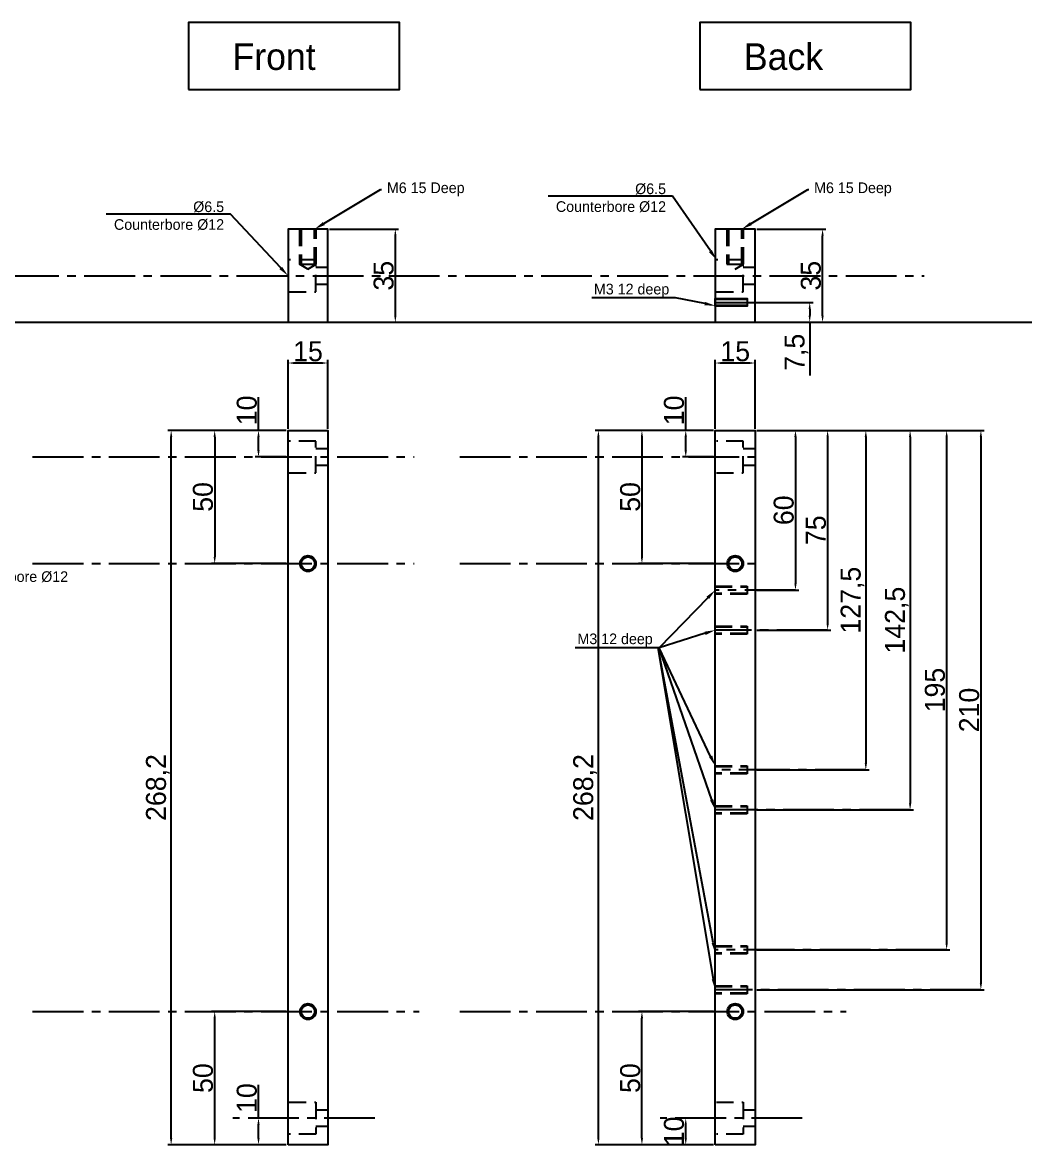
# Model space of a CAD drawing. Header units: millimetres. Extents: x -2438 to 7650, y -2358 to 2460.
# Drawn here: x -635.3 to -259.3, y -51.3 to 370.7 of the extents above; entities that cross this region are included whole.
import ezdxf
from ezdxf import colors
from ezdxf.entities.mleader import LeaderData, LeaderLine
from ezdxf.math import Vec2, Vec3

# ---------------------------------------------------------------- set-up
doc = ezdxf.new("R2010")
doc.units = ezdxf.units.MM
doc.linetypes.add('CENTER2', pattern=[28.575, 19.05, -3.175, 3.175, -3.175])
doc.linetypes.add('DASHED2', pattern=[9.525, 6.35, -3.175])
for name, color, linetype in [('Centre', 7, 'CENTER2'), ('Dimension', 1, 'Continuous'), ('Hidden small', 140, 'DASHED2')]:
    doc.layers.add(name, color=color, linetype=linetype)
doc.dimstyles.new('ISO-25', dxfattribs={"dimtxt": 7.5, "dimasz": 2.5, "dimexe": 1.25, "dimexo": 0.625, "dimtad": 1, "dimtxsty": 'Standard', "dimcen": 2.5, "dimadec": 0, "dimazin": 0, "dimtfac": 1, "dimtmove": 0, "dimatfit": 3, "dimfxl": 1, "dimarcsym": 0})

# ---------------------------------------------------------------- blocks, each defined once
blk = doc.blocks.new('*D215')
at = {"layer": 'Defpoints', "color": 0, "transparency": 16777216}
for p in [(-563.15, -0.59), (-535.64, -0.59), (-535.64, -50.59)]:
    blk.add_point(p, dxfattribs=at)
at = {"layer": 'Dimension', "color": 0, "lineweight": -2, "transparency": 16777216}
for p, q in [((-536.27, -0.59), (-564.4, -0.59)), ((-563.15, -48.09), (-563.15, -3.09)), ((-536.27, -50.59), (-564.4, -50.59))]:
    blk.add_line(p, q, dxfattribs=at)
at = {"layer": 'Dimension', "color": 0, "transparency": 16777216}
for points in [[(-563.57, -3.09), (-562.74, -3.09), (-563.15, -0.59)], [(-563.57, -48.09), (-562.74, -48.09), (-563.15, -50.59)]]:
    blk.add_solid(points, dxfattribs=at)
at = {"layer": 'Dimension', "color": 0, "transparency": 16777216, "insert": (-567.53, -25.59), "char_height": 7.5, "attachment_point": 5, "rotation": 90}
blk.add_mtext('50', dxfattribs=at)
blk = doc.blocks.new('*D216')
at = {"layer": 'Defpoints', "color": 0, "transparency": 16777216}
for p in [(-535.64, 217.61), (-563.15, 167.61), (-535.64, 167.61)]:
    blk.add_point(p, dxfattribs=at)
at = {"layer": 'Dimension', "color": 0, "lineweight": -2, "transparency": 16777216}
for p, q in [((-536.27, 217.61), (-564.4, 217.61)), ((-563.15, 215.11), (-563.15, 170.11)), ((-536.27, 167.61), (-564.4, 167.61))]:
    blk.add_line(p, q, dxfattribs=at)
at = {"layer": 'Dimension', "color": 0, "transparency": 16777216}
for points in [[(-563.57, 215.11), (-562.74, 215.11), (-563.15, 217.61)], [(-563.57, 170.11), (-562.74, 170.11), (-563.15, 167.61)]]:
    blk.add_solid(points, dxfattribs=at)
at = {"layer": 'Dimension', "color": 0, "transparency": 16777216, "insert": (-567.53, 192.61), "char_height": 7.5, "attachment_point": 5, "rotation": 90}
blk.add_mtext('50', dxfattribs=at)
blk = doc.blocks.new('*D217')
at = {"layer": 'Defpoints', "color": 0, "transparency": 16777216}
for p in [(-579.49, 217.61), (-535.64, 217.61), (-535.64, -50.59)]:
    blk.add_point(p, dxfattribs=at)
at = {"layer": 'Dimension', "color": 0, "lineweight": -2, "transparency": 16777216}
for p, q in [((-536.27, 217.61), (-580.74, 217.61)), ((-579.49, -48.09), (-579.49, 215.11)), ((-536.27, -50.59), (-580.74, -50.59))]:
    blk.add_line(p, q, dxfattribs=at)
at = {"layer": 'Dimension', "color": 0, "transparency": 16777216}
for points in [[(-579.91, 215.11), (-579.07, 215.11), (-579.49, 217.61)], [(-579.91, -48.09), (-579.07, -48.09), (-579.49, -50.59)]]:
    blk.add_solid(points, dxfattribs=at)
at = {"layer": 'Dimension', "color": 0, "transparency": 16777216, "insert": (-584.49, 83.51), "char_height": 7.5, "attachment_point": 5, "rotation": 90}
blk.add_mtext('268,2', dxfattribs=at)
blk = doc.blocks.new('*D218')
at = {"layer": 'Defpoints', "color": 0, "transparency": 16777216}
for p in [(-520.64, 293.17), (-495.37, 293.17), (-520.64, 258.17)]:
    blk.add_point(p, dxfattribs=at)
at = {"layer": 'Dimension', "color": 0, "lineweight": -2, "transparency": 16777216}
for p, q in [((-520.02, 293.17), (-494.12, 293.17)), ((-495.37, 260.67), (-495.37, 290.67)), ((-520.02, 258.17), (-494.12, 258.17))]:
    blk.add_line(p, q, dxfattribs=at)
at = {"layer": 'Dimension', "color": 0, "transparency": 16777216}
for points in [[(-495.78, 290.67), (-494.95, 290.67), (-495.37, 293.17)], [(-495.78, 260.67), (-494.95, 260.67), (-495.37, 258.17)]]:
    blk.add_solid(points, dxfattribs=at)
at = {"layer": 'Dimension', "color": 0, "transparency": 16777216, "insert": (-499.74, 275.67), "char_height": 7.5, "attachment_point": 5, "rotation": 90}
blk.add_mtext('35', dxfattribs=at)
blk = doc.blocks.new('*D219')
at = {"layer": 'Defpoints', "color": 0, "transparency": 16777216}
for p in [(-535.64, 242.89), (-535.64, 217.61), (-520.64, 217.61)]:
    blk.add_point(p, dxfattribs=at)
at = {"layer": 'Dimension', "color": 0, "lineweight": -2, "transparency": 16777216}
for p, q in [((-535.64, 218.23), (-535.64, 244.14)), ((-523.14, 242.89), (-533.14, 242.89)), ((-520.64, 218.23), (-520.64, 244.14))]:
    blk.add_line(p, q, dxfattribs=at)
at = {"layer": 'Dimension', "color": 0, "transparency": 16777216}
for points in [[(-533.14, 243.3), (-533.14, 242.47), (-535.64, 242.89)], [(-523.14, 243.3), (-523.14, 242.47), (-520.64, 242.89)]]:
    blk.add_solid(points, dxfattribs=at)
at = {"layer": 'Dimension', "color": 0, "transparency": 16777216, "insert": (-528.14, 247.26), "char_height": 7.5, "attachment_point": 5}
blk.add_mtext('15', dxfattribs=at)
blk = doc.blocks.new('*D223')
at = {"layer": 'Defpoints', "color": 0, "transparency": 16777216}
for p in [(-546.71, 217.61), (-535.64, 217.61), (-535.64, 207.61)]:
    blk.add_point(p, dxfattribs=at)
at = {"layer": 'Dimension', "color": 0, "lineweight": -2, "transparency": 16777216}
for p, q in [((-546.71, 217.61), (-546.71, 230.11)), ((-536.27, 217.61), (-547.96, 217.61)), ((-546.71, 210.11), (-546.71, 215.11)), ((-536.27, 207.61), (-547.96, 207.61))]:
    blk.add_line(p, q, dxfattribs=at)
at = {"layer": 'Dimension', "color": 0, "transparency": 16777216}
for points in [[(-547.13, 215.11), (-546.29, 215.11), (-546.71, 217.61)], [(-547.13, 210.11), (-546.29, 210.11), (-546.71, 207.61)]]:
    blk.add_solid(points, dxfattribs=at)
at = {"layer": 'Dimension', "color": 0, "transparency": 16777216, "insert": (-551.08, 225.11), "char_height": 7.5, "attachment_point": 5, "rotation": 90}
blk.add_mtext('10', dxfattribs=at)
blk = doc.blocks.new('*D224')
at = {"layer": 'Defpoints', "color": 0, "transparency": 16777216}
for p in [(-546.71, -40.59), (-535.64, -40.59), (-535.64, -50.59)]:
    blk.add_point(p, dxfattribs=at)
at = {"layer": 'Dimension', "color": 0, "lineweight": -2, "transparency": 16777216}
for p, q in [((-546.71, -40.59), (-546.71, -28.09)), ((-536.27, -40.59), (-547.96, -40.59)), ((-546.71, -48.09), (-546.71, -43.09)), ((-536.27, -50.59), (-547.96, -50.59))]:
    blk.add_line(p, q, dxfattribs=at)
at = {"layer": 'Dimension', "color": 0, "transparency": 16777216}
for points in [[(-547.13, -43.09), (-546.29, -43.09), (-546.71, -40.59)], [(-547.13, -48.09), (-546.29, -48.09), (-546.71, -50.59)]]:
    blk.add_solid(points, dxfattribs=at)
at = {"layer": 'Dimension', "color": 0, "transparency": 16777216, "insert": (-551.08, -33.09), "char_height": 7.5, "attachment_point": 5, "rotation": 90}
blk.add_mtext('10', dxfattribs=at)
blk = doc.blocks.new('*D364')
at = {"layer": 'Defpoints', "color": 0, "transparency": 16777216}
for p in [(-402.85, -0.59), (-375.34, -0.59), (-375.34, -50.59)]:
    blk.add_point(p, dxfattribs=at)
at = {"layer": 'Dimension', "color": 0, "lineweight": -2, "transparency": 16777216}
for p, q in [((-375.96, -0.59), (-404.1, -0.59)), ((-402.85, -48.09), (-402.85, -3.09)), ((-375.96, -50.59), (-404.1, -50.59))]:
    blk.add_line(p, q, dxfattribs=at)
at = {"layer": 'Dimension', "color": 0, "transparency": 16777216}
for points in [[(-403.26, -3.09), (-402.43, -3.09), (-402.85, -0.59)], [(-403.26, -48.09), (-402.43, -48.09), (-402.85, -50.59)]]:
    blk.add_solid(points, dxfattribs=at)
at = {"layer": 'Dimension', "color": 0, "transparency": 16777216, "insert": (-407.22, -25.59), "char_height": 7.5, "attachment_point": 5, "rotation": 90}
blk.add_mtext('50', dxfattribs=at)
blk = doc.blocks.new('*D365')
at = {"layer": 'Defpoints', "color": 0, "transparency": 16777216}
for p in [(-375.34, 217.61), (-402.85, 167.61), (-375.34, 167.61)]:
    blk.add_point(p, dxfattribs=at)
at = {"layer": 'Dimension', "color": 0, "lineweight": -2, "transparency": 16777216}
for p, q in [((-375.96, 217.61), (-404.1, 217.61)), ((-402.85, 215.11), (-402.85, 170.11)), ((-375.96, 167.61), (-404.1, 167.61))]:
    blk.add_line(p, q, dxfattribs=at)
at = {"layer": 'Dimension', "color": 0, "transparency": 16777216}
for points in [[(-403.26, 215.11), (-402.43, 215.11), (-402.85, 217.61)], [(-403.26, 170.11), (-402.43, 170.11), (-402.85, 167.61)]]:
    blk.add_solid(points, dxfattribs=at)
at = {"layer": 'Dimension', "color": 0, "transparency": 16777216, "insert": (-407.22, 192.61), "char_height": 7.5, "attachment_point": 5, "rotation": 90}
blk.add_mtext('50', dxfattribs=at)
blk = doc.blocks.new('*D366')
at = {"layer": 'Defpoints', "color": 0, "transparency": 16777216}
for p in [(-419.18, 217.61), (-375.34, 217.61), (-375.34, -50.59)]:
    blk.add_point(p, dxfattribs=at)
at = {"layer": 'Dimension', "color": 0, "lineweight": -2, "transparency": 16777216}
for p, q in [((-375.96, 217.61), (-420.43, 217.61)), ((-419.18, -48.09), (-419.18, 215.11)), ((-375.96, -50.59), (-420.43, -50.59))]:
    blk.add_line(p, q, dxfattribs=at)
at = {"layer": 'Dimension', "color": 0, "transparency": 16777216}
for points in [[(-419.6, 215.11), (-418.77, 215.11), (-419.18, 217.61)], [(-419.6, -48.09), (-418.77, -48.09), (-419.18, -50.59)]]:
    blk.add_solid(points, dxfattribs=at)
at = {"layer": 'Dimension', "color": 0, "transparency": 16777216, "insert": (-424.18, 83.51), "char_height": 7.5, "attachment_point": 5, "rotation": 90}
blk.add_mtext('268,2', dxfattribs=at)
blk = doc.blocks.new('*D367')
at = {"layer": 'Defpoints', "color": 0, "transparency": 16777216}
for p in [(-360.34, 293.17), (-335.06, 293.17), (-360.34, 258.17)]:
    blk.add_point(p, dxfattribs=at)
at = {"layer": 'Dimension', "color": 0, "lineweight": -2, "transparency": 16777216}
for p, q in [((-359.71, 293.17), (-333.81, 293.17)), ((-335.06, 260.67), (-335.06, 290.67)), ((-359.71, 258.17), (-333.81, 258.17))]:
    blk.add_line(p, q, dxfattribs=at)
at = {"layer": 'Dimension', "color": 0, "transparency": 16777216}
for points in [[(-335.48, 290.67), (-334.64, 290.67), (-335.06, 293.17)], [(-335.48, 260.67), (-334.64, 260.67), (-335.06, 258.17)]]:
    blk.add_solid(points, dxfattribs=at)
at = {"layer": 'Dimension', "color": 0, "transparency": 16777216, "insert": (-339.43, 275.67), "char_height": 7.5, "attachment_point": 5, "rotation": 90}
blk.add_mtext('35', dxfattribs=at)
blk = doc.blocks.new('*D369')
at = {"layer": 'Defpoints', "color": 0, "transparency": 16777216}
for p in [(-375.34, 242.89), (-375.34, 217.61), (-360.34, 217.61)]:
    blk.add_point(p, dxfattribs=at)
at = {"layer": 'Dimension', "color": 0, "lineweight": -2, "transparency": 16777216}
for p, q in [((-375.34, 218.23), (-375.34, 244.14)), ((-362.84, 242.89), (-372.84, 242.89)), ((-360.34, 218.23), (-360.34, 244.14))]:
    blk.add_line(p, q, dxfattribs=at)
at = {"layer": 'Dimension', "color": 0, "transparency": 16777216}
for points in [[(-372.84, 243.3), (-372.84, 242.47), (-375.34, 242.89)], [(-362.84, 243.3), (-362.84, 242.47), (-360.34, 242.89)]]:
    blk.add_solid(points, dxfattribs=at)
at = {"layer": 'Dimension', "color": 0, "transparency": 16777216, "insert": (-367.84, 247.26), "char_height": 7.5, "attachment_point": 5}
blk.add_mtext('15', dxfattribs=at)
blk = doc.blocks.new('*D368')
at = {"layer": 'Defpoints', "color": 0, "transparency": 16777216}
for p in [(-386.4, 217.61), (-375.34, 217.61), (-375.34, 207.61)]:
    blk.add_point(p, dxfattribs=at)
at = {"layer": 'Dimension', "color": 0, "lineweight": -2, "transparency": 16777216}
for p, q in [((-386.4, 217.61), (-386.4, 230.11)), ((-375.96, 217.61), (-387.65, 217.61)), ((-386.4, 210.11), (-386.4, 215.11)), ((-375.96, 207.61), (-387.65, 207.61))]:
    blk.add_line(p, q, dxfattribs=at)
at = {"layer": 'Dimension', "color": 0, "transparency": 16777216}
for points in [[(-386.82, 215.11), (-385.98, 215.11), (-386.4, 217.61)], [(-386.82, 210.11), (-385.98, 210.11), (-386.4, 207.61)]]:
    blk.add_solid(points, dxfattribs=at)
at = {"layer": 'Dimension', "color": 0, "transparency": 16777216, "insert": (-390.78, 225.11), "char_height": 7.5, "attachment_point": 5, "rotation": 90}
blk.add_mtext('10', dxfattribs=at)
blk = doc.blocks.new('*D370')
at = {"layer": 'Defpoints', "color": 0, "transparency": 16777216}
for p in [(-386.4, -40.59), (-375.34, -40.59), (-375.34, -50.59)]:
    blk.add_point(p, dxfattribs=at)
at = {"layer": 'Dimension', "color": 0, "lineweight": -2, "transparency": 16777216}
for p, q in [((-375.96, -40.59), (-387.65, -40.59)), ((-386.4, -48.09), (-386.4, -43.09)), ((-375.96, -50.59), (-387.65, -50.59))]:
    blk.add_line(p, q, dxfattribs=at)
at = {"layer": 'Dimension', "color": 0, "transparency": 16777216}
for points in [[(-386.82, -43.09), (-385.98, -43.09), (-386.4, -40.59)], [(-386.82, -48.09), (-385.98, -48.09), (-386.4, -50.59)]]:
    blk.add_solid(points, dxfattribs=at)
at = {"layer": 'Dimension', "color": 0, "transparency": 16777216, "insert": (-390.78, -45.59), "char_height": 7.5, "attachment_point": 5, "rotation": 90}
blk.add_mtext('10', dxfattribs=at)
blk = doc.blocks.new('*D371')
at = {"color": 0, "lineweight": -2, "transparency": 16777216}
for p, q in [((-359.71, 217.61), (-343.98, 217.61)), ((-345.23, 215.11), (-345.23, 160.11)), ((-359.71, 157.61), (-343.98, 157.61))]:
    blk.add_line(p, q, dxfattribs=at)
at = {"color": 0, "transparency": 16777216}
for points in [[(-345.65, 215.11), (-344.81, 215.11), (-345.23, 217.61)], [(-345.65, 160.11), (-344.81, 160.11), (-345.23, 157.61)]]:
    blk.add_solid(points, dxfattribs=at)
at = {"layer": 'Defpoints', "color": 0, "transparency": 16777216}
for p in [(-360.34, 217.61), (-360.34, 157.61), (-345.23, 157.61)]:
    blk.add_point(p, dxfattribs=at)
at = {"color": 0, "transparency": 16777216, "insert": (-349.61, 187.61), "char_height": 7.5, "attachment_point": 5, "rotation": 90}
blk.add_mtext('60', dxfattribs=at)
blk = doc.blocks.new('*D372')
at = {"color": 0, "lineweight": -2, "transparency": 16777216}
for p, q in [((-359.71, 217.61), (-331.92, 217.61)), ((-333.17, 215.11), (-333.17, 145.11)), ((-359.71, 142.61), (-331.92, 142.61))]:
    blk.add_line(p, q, dxfattribs=at)
at = {"color": 0, "transparency": 16777216}
for points in [[(-333.58, 215.11), (-332.75, 215.11), (-333.17, 217.61)], [(-333.58, 145.11), (-332.75, 145.11), (-333.17, 142.61)]]:
    blk.add_solid(points, dxfattribs=at)
at = {"layer": 'Defpoints', "color": 0, "transparency": 16777216}
for p in [(-360.34, 217.61), (-360.34, 142.61), (-333.17, 142.61)]:
    blk.add_point(p, dxfattribs=at)
at = {"color": 0, "transparency": 16777216, "insert": (-337.54, 180.11), "char_height": 7.5, "attachment_point": 5, "rotation": 90}
blk.add_mtext('75', dxfattribs=at)
blk = doc.blocks.new('*D373')
at = {"color": 0, "lineweight": -2, "transparency": 16777216}
for p, q in [((-359.71, 217.61), (-317.58, 217.61)), ((-318.83, 215.11), (-318.83, 92.61)), ((-359.71, 90.11), (-317.58, 90.11))]:
    blk.add_line(p, q, dxfattribs=at)
at = {"color": 0, "transparency": 16777216}
for points in [[(-319.24, 215.11), (-318.41, 215.11), (-318.83, 217.61)], [(-319.24, 92.61), (-318.41, 92.61), (-318.83, 90.11)]]:
    blk.add_solid(points, dxfattribs=at)
at = {"layer": 'Defpoints', "color": 0, "transparency": 16777216}
for p in [(-360.34, 217.61), (-360.34, 90.11), (-318.83, 90.11)]:
    blk.add_point(p, dxfattribs=at)
at = {"color": 0, "transparency": 16777216, "insert": (-323.83, 153.86), "char_height": 7.5, "attachment_point": 5, "rotation": 90}
blk.add_mtext('127,5', dxfattribs=at)
blk = doc.blocks.new('*D374')
at = {"color": 0, "lineweight": -2, "transparency": 16777216}
for p, q in [((-359.71, 217.61), (-300.96, 217.61)), ((-302.21, 215.11), (-302.21, 77.61)), ((-359.71, 75.11), (-300.96, 75.11))]:
    blk.add_line(p, q, dxfattribs=at)
at = {"color": 0, "transparency": 16777216}
for points in [[(-302.63, 215.11), (-301.79, 215.11), (-302.21, 217.61)], [(-302.63, 77.61), (-301.79, 77.61), (-302.21, 75.11)]]:
    blk.add_solid(points, dxfattribs=at)
at = {"layer": 'Defpoints', "color": 0, "transparency": 16777216}
for p in [(-360.34, 217.61), (-360.34, 75.11), (-302.21, 75.11)]:
    blk.add_point(p, dxfattribs=at)
at = {"color": 0, "transparency": 16777216, "insert": (-307.21, 146.36), "char_height": 7.5, "attachment_point": 5, "rotation": 90}
blk.add_mtext('142,5', dxfattribs=at)
blk = doc.blocks.new('*D375')
at = {"color": 0, "lineweight": -2, "transparency": 16777216}
for p, q in [((-359.71, 217.61), (-287.26, 217.61)), ((-288.51, 215.11), (-288.51, 25.11)), ((-359.71, 22.61), (-287.26, 22.61))]:
    blk.add_line(p, q, dxfattribs=at)
at = {"color": 0, "transparency": 16777216}
for points in [[(-288.92, 215.11), (-288.09, 215.11), (-288.51, 217.61)], [(-288.92, 25.11), (-288.09, 25.11), (-288.51, 22.61)]]:
    blk.add_solid(points, dxfattribs=at)
at = {"layer": 'Defpoints', "color": 0, "transparency": 16777216}
for p in [(-360.34, 217.61), (-360.34, 22.61), (-288.51, 22.61)]:
    blk.add_point(p, dxfattribs=at)
at = {"color": 0, "transparency": 16777216, "insert": (-292.88, 120.11), "char_height": 7.5, "attachment_point": 5, "rotation": 90}
blk.add_mtext('195', dxfattribs=at)
blk = doc.blocks.new('*D376')
at = {"color": 0, "lineweight": -2, "transparency": 16777216}
for p, q in [((-359.71, 217.61), (-274.41, 217.61)), ((-275.66, 215.11), (-275.66, 10.11)), ((-359.71, 7.61), (-274.41, 7.61))]:
    blk.add_line(p, q, dxfattribs=at)
at = {"color": 0, "transparency": 16777216}
for points in [[(-276.07, 215.11), (-275.24, 215.11), (-275.66, 217.61)], [(-276.07, 10.11), (-275.24, 10.11), (-275.66, 7.61)]]:
    blk.add_solid(points, dxfattribs=at)
at = {"layer": 'Defpoints', "color": 0, "transparency": 16777216}
for p in [(-360.34, 217.61), (-360.34, 7.61), (-275.66, 7.61)]:
    blk.add_point(p, dxfattribs=at)
at = {"color": 0, "transparency": 16777216, "insert": (-280.03, 112.61), "char_height": 7.5, "attachment_point": 5, "rotation": 90}
blk.add_mtext('210', dxfattribs=at)
blk = doc.blocks.new('*D396')
at = {"color": 0, "lineweight": -2, "transparency": 16777216}
for p, q in [((-359.71, 265.67), (-338.64, 265.67)), ((-339.89, 263.17), (-339.89, 260.67)), ((-359.71, 258.17), (-338.64, 258.17)), ((-339.89, 258.17), (-339.89, 238.17))]:
    blk.add_line(p, q, dxfattribs=at)
at = {"color": 0, "transparency": 16777216}
for points in [[(-340.31, 263.17), (-339.48, 263.17), (-339.89, 265.67)], [(-340.31, 260.67), (-339.48, 260.67), (-339.89, 258.17)]]:
    blk.add_solid(points, dxfattribs=at)
at = {"layer": 'Defpoints', "color": 0, "transparency": 16777216}
for p in [(-360.34, 265.67), (-360.34, 258.17), (-339.89, 258.17)]:
    blk.add_point(p, dxfattribs=at)
at = {"color": 0, "transparency": 16777216, "insert": (-344.89, 246.92), "char_height": 7.5, "attachment_point": 5, "rotation": 90}
blk.add_mtext('7,5', dxfattribs=at)

msp = doc.modelspace()

# ---------------------------------------------------------------- linework, layer by layer
at = {"linetype": 'CENTER2'}
for p, q in [((-375.337, 265.674), (-351.118, 265.674)), ((-345.231, 157.607), (-375.337, 157.607)), ((-333.167, 142.607), (-375.337, 142.607)), ((-318.828, 90.107), (-375.337, 90.107)), ((-302.21, 75.107), (-375.337, 75.107)), ((-288.506, 22.607), (-375.337, 22.607)), ((-275.658, 7.607), (-375.337, 7.607))]:
    msp.add_line(p, q, dxfattribs=at)
msp.add_line((-1714.66, 258.174), (240.977, 258.174))
for points in [[(-535.644, 258.174), (-520.644, 258.174), (-520.644, 293.174), (-535.644, 293.174)], [(-375.337, 258.174), (-360.337, 258.174), (-360.337, 293.174), (-375.337, 293.174)], [(-535.644, -50.593), (-535.644, 217.607), (-520.644, 217.607), (-520.644, -50.593)], [(-375.337, -50.593), (-375.337, 217.607), (-360.337, 217.607), (-360.337, -50.593)]]:
    msp.add_lwpolyline(points, close=True)
at = {"color": 4}
for points in [[(-375.337, 267.174), (-363.337, 267.174), (-363.337, 264.174), (-375.337, 264.174)], [(-375.337, 266.924), (-363.337, 266.924), (-363.337, 264.424), (-375.337, 264.424)]]:
    msp.add_lwpolyline(points, close=True, dxfattribs=at)
at = {"color": 4, "linetype": 'DASHED2'}
for points in [[(-375.337, 159.107), (-363.337, 159.107), (-363.337, 156.107), (-375.337, 156.107)], [(-375.337, 158.857), (-363.337, 158.857), (-363.337, 156.357), (-375.337, 156.357)], [(-375.337, 144.107), (-363.337, 144.107), (-363.337, 141.107), (-375.337, 141.107)], [(-375.337, 143.857), (-363.337, 143.857), (-363.337, 141.357), (-375.337, 141.357)], [(-375.337, 91.607), (-363.337, 91.607), (-363.337, 88.607), (-375.337, 88.607)], [(-375.337, 91.357), (-363.337, 91.357), (-363.337, 88.857), (-375.337, 88.857)], [(-375.337, 76.607), (-363.337, 76.607), (-363.337, 73.607), (-375.337, 73.607)], [(-375.337, 76.357), (-363.337, 76.357), (-363.337, 73.857), (-375.337, 73.857)], [(-375.337, 24.107), (-363.337, 24.107), (-363.337, 21.107), (-375.337, 21.107)], [(-375.337, 23.857), (-363.337, 23.857), (-363.337, 21.357), (-375.337, 21.357)], [(-375.337, 9.107), (-363.337, 9.107), (-363.337, 6.107), (-375.337, 6.107)], [(-375.337, 8.857), (-363.337, 8.857), (-363.337, 6.357), (-375.337, 6.357)]]:
    msp.add_lwpolyline(points, close=True, dxfattribs=at)
for centre, radius in [((-528.144, 167.607), 3), ((-528.144, 167.607), 2.5), ((-367.837, 167.607), 3), ((-367.837, 167.607), 2.5), ((-528.144, -0.593), 3), ((-528.144, -0.593), 2.5), ((-367.837, -0.593), 3), ((-367.837, -0.593), 2.5)]:
    msp.add_circle(centre, radius)
at = {"layer": 'Centre'}
for p, q in [((-1355.052, 275.674), (-296.957, 275.674)), ((-631.456, 207.607), (-488.349, 207.607)), ((-471.149, 207.607), (-360.337, 207.607)), ((-631.456, 167.607), (-488.349, 167.607)), ((-471.149, 167.607), (-360.337, 167.607)), ((-631.456, -0.593), (-486.457, -0.593)), ((-471.149, -0.593), (-326.15, -0.593)), ((-503.024, -40.593), (-556.351, -40.593)), ((-342.717, -40.593), (-396.044, -40.593))]:
    msp.add_line(p, q, dxfattribs=at)
at = {"layer": 'Dimension'}
for points in [[(-573.031, 345.603), (-493.786, 345.603), (-493.786, 370.745), (-573.031, 370.745)], [(-381.153, 345.603), (-301.909, 345.603), (-301.909, 370.745), (-381.153, 370.745)]]:
    msp.add_lwpolyline(points, close=True, dxfattribs=at)
at = {"layer": 'Hidden small'}
for p, q in [((-531.269, 293.174), (-531.269, 279.978)), ((-530.644, 293.174), (-530.644, 279.978)), ((-525.644, 279.978), (-525.644, 293.174)), ((-525.019, 279.978), (-525.019, 293.174)), ((-370.962, 293.174), (-370.962, 279.978)), ((-370.337, 293.174), (-370.337, 279.978)), ((-365.337, 279.978), (-365.337, 293.174)), ((-364.712, 279.978), (-364.712, 293.174)), ((-525.171, 281.674), (-535.171, 281.674)), ((-528.144, 278.174), (-531.269, 279.978)), ((-531.269, 279.978), (-525.019, 279.978)), ((-528.144, 278.174), (-525.019, 279.978)), ((-525.171, 269.674), (-525.171, 281.674)), ((-520.644, 278.799), (-525.171, 278.799)), ((-364.864, 281.674), (-374.864, 281.674)), ((-370.962, 279.978), (-364.712, 279.978)), ((-367.837, 278.174), (-364.712, 279.978)), ((-364.864, 269.674), (-364.864, 281.674)), ((-360.337, 278.799), (-364.864, 278.799)), ((-525.171, 272.549), (-520.644, 272.549)), ((-364.864, 272.549), (-360.337, 272.549)), ((-535.171, 269.674), (-525.171, 269.674)), ((-374.864, 269.674), (-364.864, 269.674)), ((-525.171, 213.607), (-535.171, 213.607)), ((-525.171, 201.607), (-525.171, 213.607)), ((-364.864, 213.607), (-374.864, 213.607)), ((-364.864, 201.607), (-364.864, 213.607)), ((-520.644, 210.732), (-525.171, 210.732)), ((-360.337, 210.732), (-364.864, 210.732)), ((-525.171, 204.482), (-520.644, 204.482)), ((-364.864, 204.482), (-360.337, 204.482)), ((-535.171, 201.607), (-525.171, 201.607)), ((-374.864, 201.607), (-364.864, 201.607)), ((-535.171, -34.593), (-525.171, -34.593)), ((-525.171, -34.593), (-525.171, -46.593)), ((-525.171, -37.468), (-520.644, -37.468)), ((-374.864, -34.593), (-364.864, -34.593)), ((-364.864, -34.593), (-364.864, -46.593)), ((-364.864, -37.468), (-360.337, -37.468)), ((-520.644, -43.718), (-525.171, -43.718)), ((-360.337, -43.718), (-364.864, -43.718)), ((-525.171, -46.593), (-535.171, -46.593)), ((-364.864, -46.593), (-374.864, -46.593))]:
    msp.add_line(p, q, dxfattribs=at)

# ---------------------------------------------------------------- texts
at = {"layer": 'Dimension', "char_height": 10, "attachment_point": 1}
for s, insert in [('Back', (-364.582, 362.927)), ('Front', (-556.46, 362.927))]:
    msp.add_mtext_dynamic_manual_height_columns(s, width=114.73221, gutter_width=12.5, heights=[0], dxfattribs=dict(at, insert=insert))

# ---------------------------------------------------------------- dimensions: what is measured, and where the dimension line sits
at = {"color": 1}
for base, p1, p2, picture, middle in [((-339.894, 258.174), (-360.337, 265.674), (-360.337, 258.174), '*D396', (-344.894, 246.924)), ((-345.231, 157.607), (-360.337, 217.607), (-360.337, 157.607), '*D371', (-349.606, 187.607)), ((-333.167, 142.607), (-360.337, 217.607), (-360.337, 142.607), '*D372', (-337.542, 180.107)), ((-318.828, 90.107), (-360.337, 217.607), (-360.337, 90.107), '*D373', (-323.828, 153.857)), ((-302.21, 75.107), (-360.337, 217.607), (-360.337, 75.107), '*D374', (-307.21, 146.357)), ((-288.506, 22.607), (-360.337, 217.607), (-360.337, 22.607), '*D375', (-292.881, 120.107)), ((-275.658, 7.607), (-360.337, 217.607), (-360.337, 7.607), '*D376', (-280.033, 112.607))]:
    dim = msp.add_linear_dim(base=base, p1=p1, p2=p2, angle=90, dimstyle='ISO-25', dxfattribs=at)
    dim.commit()
    dim.dimension.update_dxf_attribs({"geometry": picture, "text_midpoint": middle})
at = {"layer": 'Dimension'}
for base, p1, p2, angle, picture, middle in [((-495.366, 293.174), (-520.644, 258.174), (-520.644, 293.174), 90, '*D218', (-499.741, 275.674)), ((-335.059, 293.174), (-360.337, 258.174), (-360.337, 293.174), 90, '*D367', (-339.434, 275.674)), ((-535.644, 242.885), (-520.644, 217.607), (-535.644, 217.607), 180, '*D219', (-528.144, 247.26)), ((-375.337, 242.885), (-360.337, 217.607), (-375.337, 217.607), 180, '*D369', (-367.837, 247.26)), ((-546.708, 217.607), (-535.644, 207.607), (-535.644, 217.607), 90, '*D223', (-551.083, 225.107)), ((-386.401, 217.607), (-375.337, 207.607), (-375.337, 217.607), 90, '*D368', (-390.776, 225.107)), ((-546.708, -40.593), (-535.644, -50.593), (-535.644, -40.593), 90, '*D224', (-551.083, -33.093)), ((-386.401, -40.593), (-375.337, -50.593), (-375.337, -40.593), 90, '*D370', (-390.776, -45.593))]:
    dim = msp.add_linear_dim(base=base, p1=p1, p2=p2, angle=angle, dimstyle='ISO-25', dxfattribs=at)
    dim.commit()
    dim.dimension.update_dxf_attribs({"geometry": picture, "text_midpoint": middle})
for base, p1, p2, picture, middle in [((-579.489, 217.607), (-535.644, -50.593), (-535.644, 217.607), '*D217', (-579.489, 83.507)), ((-563.153, 167.607), (-535.644, 217.607), (-535.644, 167.607), '*D216', (-563.153, 192.607)), ((-419.182, 217.607), (-375.337, -50.593), (-375.337, 217.607), '*D366', (-419.182, 83.507)), ((-402.846, 167.607), (-375.337, 217.607), (-375.337, 167.607), '*D365', (-402.846, 192.607)), ((-563.153, -0.593), (-535.644, -50.593), (-535.644, -0.593), '*D215', (-563.153, -25.593)), ((-402.846, -0.593), (-375.337, -50.593), (-375.337, -0.593), '*D364', (-402.846, -25.593))]:
    dim = msp.add_linear_dim(base=base, p1=p1, p2=p2, angle=90, dimstyle='ISO-25', dxfattribs=at)
    dim.commit()
    dim.dimension.update_dxf_attribs({"geometry": picture, "text_midpoint": middle, "dimtype": 160})

# ---------------------------------------------------------------- leaders
at = {"color": 1}
ml = msp.add_multileader_mtext('Standard', dxfattribs=at)
ml.set_content('{\\C242;\\c2564301;%%C6.5\\PCounterbore %%C1\\C1;2}', color=1)
ml.set_leader_properties()
ml.build(insert=Vec2(0, 0))
ml.multileader.update_dxf_attribs({"text_right_attachment_type": 6, "dogleg_length": 0.36})
ctx = ml.context
ctx.base_point, ctx.plane_origin = Vec3(-453.127, 308.298), Vec3(-374.864, 281.674)
ctx.right_attachment, ctx.text_align_type = 6, 2
notes = []
notes.append((ctx, [(0, (1, 1, 0), (-391.433, 305.498), (-1, 0), 0.36, [(0, [(-374.864, 281.674)], 0, [])])]))
ctx.mtext.insert, ctx.mtext.alignment, ctx.mtext.flow_direction = Vec3(-393.793, 310.298), 3, 5
ml = msp.add_multileader_mtext('Standard', dxfattribs=at)
ml.set_content('{\\C1;%%C6.5^JCounterbore %%C12}', color=1)
ml.set_leader_properties()
ml.build(insert=Vec2(0, 0))
ml.multileader.update_dxf_attribs({"text_right_attachment_type": 6, "dogleg_length": 0.36})
ctx = ml.context
ctx.base_point, ctx.plane_origin = Vec3(-618.954, 301.564), Vec3(-535.644, 275.674)
ctx.right_attachment, ctx.text_align_type = 6, 2
notes.append((ctx, [(0, (1, 1, 0), (-557.26, 298.764), (-1, 0), 0.36, [(0, [(-535.644, 275.674)], 0, [])])]))
ctx.mtext.insert, ctx.mtext.alignment, ctx.mtext.flow_direction = Vec3(-559.62, 303.564), 3, 5
ml = msp.add_multileader_mtext('Standard', dxfattribs=at)
ml.set_content('M3 12 deep', color=1)
ml.set_leader_properties()
ml.build(insert=Vec2(0, 0))
ml.multileader.update_dxf_attribs({"text_right_attachment_type": 6, "dogleg_length": 0.36})
ctx = ml.context
ctx.base_point, ctx.plane_origin = Vec3(-431.936, 269.98), Vec3(-375.337, 275.674)
ctx.right_attachment, ctx.text_align_type = 6, 2
notes.append((ctx, [(0, (1, 1, 0), (-390.243, 267.313), (-1, 0), 0.36, [(0, [(-375.337, 264.424)], 0, [])])]))
ctx.mtext.insert, ctx.mtext.alignment, ctx.mtext.flow_direction = Vec3(-392.603, 272.646), 3, 5
ml = msp.add_multileader_mtext('Standard', dxfattribs=at)
ml.set_content('M3 12 deep', color=1)
ml.set_leader_properties()
ml.build(insert=Vec2(0, 0))
ml.multileader.update_dxf_attribs({"text_right_attachment_type": 6, "dogleg_length": 0.36})
ctx = ml.context
ctx.base_point, ctx.plane_origin = Vec3(-438.121, 138.671), Vec3(-375.337, 157.607)
ctx.right_attachment, ctx.text_align_type = 6, 2
notes.append((ctx, [(0, (1, 1, 0), (-396.427, 136.004), (-1, 0), 0.36, [(0, [(-375.337, 157.607)], 0, [])])]))
ctx.mtext.insert, ctx.mtext.alignment, ctx.mtext.flow_direction = Vec3(-398.787, 141.337), 3, 5
ml = msp.add_multileader_mtext('Standard', dxfattribs=at)
ml.set_content('', color=1)
ml.set_leader_properties()
ml.build(insert=Vec2(0, 0))
ml.multileader.update_dxf_attribs({"text_right_attachment_type": 6, "dogleg_length": 0.36})
ctx = ml.context
ctx.base_point, ctx.plane_origin = Vec3(-401.147, 138.004), Vec3(-375.337, 21.357)
ctx.right_attachment, ctx.text_align_type = 6, 2
notes.append((ctx, [(0, (1, 1, 0), (-396.787, 136.004), (-1, 0), 0.36, [(0, [(-375.337, 21.357)], 0, [])])]))
ctx.mtext.insert, ctx.mtext.alignment, ctx.mtext.flow_direction = Vec3(-399.147, 140.004), 3, 5
ml = msp.add_multileader_mtext('Standard', dxfattribs=at)
ml.set_content('', color=1)
ml.set_leader_properties()
ml.build(insert=Vec2(0, 0))
ml.multileader.update_dxf_attribs({"text_right_attachment_type": 6, "dogleg_length": 0.36})
ctx = ml.context
ctx.base_point, ctx.plane_origin = Vec3(-401.147, 138.004), Vec3(-375.337, 7.607)
ctx.right_attachment, ctx.text_align_type = 6, 2
notes.append((ctx, [(0, (1, 1, 0), (-396.787, 136.004), (-1, 0), 0.36, [(0, [(-375.337, 7.607)], 0, [])])]))
ctx.mtext.insert, ctx.mtext.alignment, ctx.mtext.flow_direction = Vec3(-399.147, 140.004), 3, 5
ml = msp.add_multileader_mtext('Standard', dxfattribs=at)
ml.set_content('', color=1)
ml.set_leader_properties()
ml.build(insert=Vec2(0, 0))
ml.multileader.update_dxf_attribs({"text_right_attachment_type": 6, "dogleg_length": 0.36})
ctx = ml.context
ctx.base_point, ctx.plane_origin = Vec3(-400.787, 138.004), Vec3(-375.337, 142.607)
ctx.right_attachment, ctx.text_align_type = 6, 2
notes.append((ctx, [(0, (1, 1, 0), (-396.427, 136.004), (-1, 0), 0.36, [(0, [(-375.337, 142.607)], 0, [])])]))
ctx.mtext.insert, ctx.mtext.alignment, ctx.mtext.flow_direction = Vec3(-398.787, 140.004), 3, 5
ml = msp.add_multileader_mtext('Standard', dxfattribs=at)
ml.set_content('', color=1)
ml.set_leader_properties()
ml.build(insert=Vec2(0, 0))
ml.multileader.update_dxf_attribs({"text_right_attachment_type": 6, "dogleg_length": 0.36})
ctx = ml.context
ctx.base_point, ctx.plane_origin = Vec3(-400.787, 138.004), Vec3(-375.337, 91.607)
ctx.right_attachment, ctx.text_align_type = 6, 2
notes.append((ctx, [(0, (1, 1, 0), (-396.427, 136.004), (-1, 0), 0.36, [(0, [(-375.337, 91.607)], 0, [])])]))
ctx.mtext.insert, ctx.mtext.alignment, ctx.mtext.flow_direction = Vec3(-398.787, 140.004), 3, 5
ml = msp.add_multileader_mtext('Standard', dxfattribs=at)
ml.set_content('', color=1)
ml.set_leader_properties()
ml.build(insert=Vec2(0, 0))
ml.multileader.update_dxf_attribs({"text_right_attachment_type": 6, "dogleg_length": 0.36})
ctx = ml.context
ctx.base_point, ctx.plane_origin = Vec3(-400.787, 138.004), Vec3(-375.337, 75.107)
ctx.right_attachment, ctx.text_align_type = 6, 2
notes.append((ctx, [(0, (1, 1, 0), (-396.427, 136.004), (-1, 0), 0.36, [(0, [(-375.337, 75.107)], 0, [])])]))
ctx.mtext.insert, ctx.mtext.alignment, ctx.mtext.flow_direction = Vec3(-398.787, 140.004), 3, 5
at = {"layer": 'Dimension'}
ml = msp.add_multileader_mtext('Standard', dxfattribs=at)
ml.set_content('M6 15 Deep', color=256)
ml.set_leader_properties()
ml.build(insert=Vec2(0, 0))
ml.multileader.update_dxf_attribs({"text_right_attachment_type": 6, "dogleg_length": 0.36})
ctx = ml.context
ctx.base_point, ctx.plane_origin = Vec3(-500.538, 308.026), Vec3(-525.644, 293.174)
ctx.right_attachment = 6
notes.append((ctx, [(0, (1, 1, 0), (-500.898, 308.026), (1, 0), 0.36, [(0, [(-525.644, 293.174)], 0, [])])]))
ctx.mtext.insert, ctx.mtext.flow_direction = Vec3(-498.538, 310.693), 5
ml = msp.add_multileader_mtext('Standard', dxfattribs=at)
ml.set_content('M6 15 Deep', color=256)
ml.set_leader_properties()
ml.build(insert=Vec2(0, 0))
ml.multileader.update_dxf_attribs({"text_right_attachment_type": 6, "dogleg_length": 0.36})
ctx = ml.context
ctx.base_point, ctx.plane_origin = Vec3(-340.23, 308.026), Vec3(-365.337, 293.174)
ctx.right_attachment = 6
notes.append((ctx, [(0, (1, 1, 0), (-340.59, 308.026), (1, 0), 0.36, [(0, [(-365.337, 293.174)], 0, [])])]))
ctx.mtext.insert, ctx.mtext.flow_direction = Vec3(-338.23, 310.692), 5
ml = msp.add_multileader_mtext('Standard', dxfattribs=at)
ml.set_content('All\\P%%C6.3\\PCounterbore %%C12\\P10 Deep', color=256)
ml.set_leader_properties()
ml.build(insert=Vec2(0, 0))
ml.multileader.update_dxf_attribs({"text_right_attachment_type": 6, "dogleg_length": 0.36})
ctx = ml.context
ctx.base_point, ctx.plane_origin = Vec3(-661.481, 175.367), Vec3(-681.793, 147.894)
ctx.right_attachment = 6
notes.append((ctx, [(0, (1, 1, 0), (-661.841, 175.367), (1, 0), 0.36, [(0, [(-681.793, 147.894)], 0, [])])]))
ctx.mtext.insert, ctx.mtext.flow_direction = Vec3(-659.481, 178.034), 5
for ctx, leaders in notes:
    for number, flags, end, landing, length, lines in leaders:
        leader = LeaderData()
        leader.index, (leader.has_last_leader_line, leader.has_dogleg_vector, leader.attachment_direction) = number, flags
        leader.last_leader_point, leader.dogleg_vector, leader.dogleg_length = Vec3(end), Vec3(landing), length
        for number, points, colour, breaks in lines:
            line = LeaderLine()
            line.index, line.vertices, line.color, line.breaks = number, Vec3.list(points), colors.encode_raw_color(colour), breaks
            leader.lines.append(line)
        ctx.leaders.append(leader)

doc.saveas('drawing.dxf')
